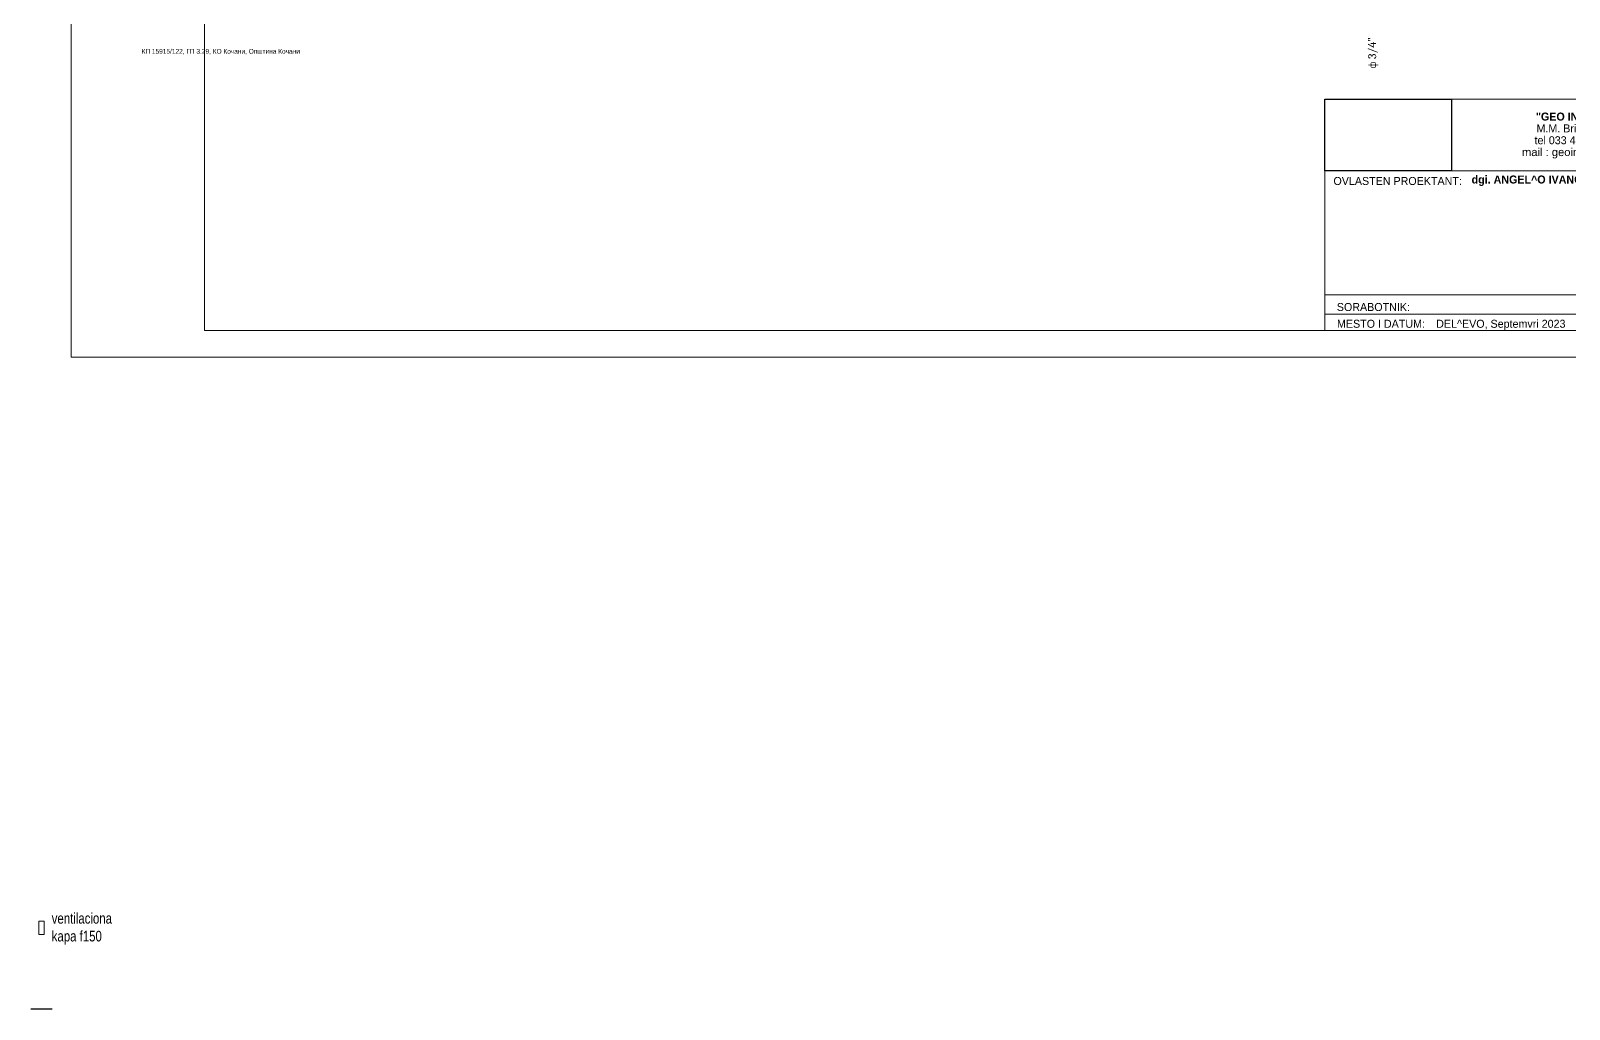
# Model space of a CAD drawing. Extents: x 19704 to 238216, y -31136 to 55916.
# Drawn here: x 194834 to 223676, y -10002 to 8344 of the extents above; entities that cross this region are included whole.
import ezdxf

# ---------------------------------------------------------------- set-up
doc = ezdxf.new("R2010")
doc.units = 0
doc.header["$LTSCALE"] = 5
doc.header["$MEASUREMENT"] = 0
for name, color, linetype, lineweight in [('0.30', 7, 'Continuous', 30), ('2D Drafting - General_Pen_No__6', 5, 'Continuous', 13), ('Lines_Pen_No__1', 7, 'Continuous', 13), ('Pecat_Pen_No__1', 7, 'Continuous', 13), ('Roofs_Pen_No__1', 7, 'Continuous', 13), ('Text blocks_Pen_No__1', 7, 'Continuous', 13)]:
    doc.layers.add(name, color=color, linetype=linetype, lineweight=lineweight)
doc.layers.add('4 _ - Фрагмент - Разрез.2D Elements', color=7, linetype='Continuous')
doc.styles.add('GENERATED_STYLE_4', font='arial.ttf')
doc.styles.add('GENERATED_STYLE_5', font='arialbd.ttf')
doc.styles.add('GENERATED_STYLE_6', font='Cambria Math.ttf')
doc.styles.add('KIRILICA', font='MCSWIS.TTF', dxfattribs={"width": 0.8, "height": 20})
picture_1 = doc.add_image_def('image1.jpg', size_in_pixel=(1216, 687))

# ---------------------------------------------------------------- blocks, each defined once
blk = doc.blocks.new('ANTETKA')
at = {"layer": '4 _ - Фрагмент - Разрез.2D Elements', "linetype": 'Continuous', "lineweight": 35, "insert": (146424, 7950), "char_height": 90, "attachment_point": 4, "style": 'GENERATED_STYLE_4'}
blk.add_mtext('\\A1;\\pxql;{\\fCentury Gothic|b0|i0|c204|p34;\\W0.85;КП 15915\\fCentury Gothic|b0|i0|c0|p34;/122\\fCentury Gothic|b0|i0|c204|p34;, ГП 3.29, КО Кочани, Општина Кочани}', dxfattribs=at)
blk.add_mtext('\\A1;\\pxql;{\\fCentury Gothic|b0|i0|c204|p34;\\W0.85;КП 15915\\fCentury Gothic|b0|i0|c0|p34;/122\\fCentury Gothic|b0|i0|c204|p34;, ГП 3.29, КО Кочани, Општина Кочани}', dxfattribs=at)

msp = doc.modelspace()

# ---------------------------------------------------------------- linework, layer by layer
at = {"layer": '0.30'}
msp.add_line((195234, -10001.9), (194834, -10001.9), dxfattribs=at)
at = {"layer": '2D Drafting - General_Pen_No__6', "flags": 128}
msp.add_lwpolyline([(195086.2, -8601.9), (194986.2, -8601.9), (194986.2, -8351.9), (195086.2, -8351.9), (195086.2, -8601.9)], dxfattribs=at)
at = {"layer": 'Lines_Pen_No__1', "linetype": 'Continuous', "flags": 128}
for points in [[(219093.9, 7059.8), (228104.9, 7059.8)], [(219093.9, 2725.4), (219093.9, 7059.8), (228104.9, 7059.8)], [(219093.9, 5718.3), (228104.9, 5718.3)], [(219093.9, 3389.8), (237093.9, 3389.8)], [(219093.9, 3028.9), (235887.8, 3028.9)], [(219093.9, 2725.4), (237093.9, 2725.4)]]:
    msp.add_lwpolyline(points, dxfattribs=at)
at = {"layer": 'Roofs_Pen_No__1'}
for points in [[(195593.9, 2225.4), (237593.9, 2225.4), (237593.9, 31925.4), (195593.9, 31925.4)], [(198093.9, 2725.4), (237093.9, 2725.4), (237093.9, 31425.4), (198093.9, 31425.4)]]:
    msp.add_lwpolyline(points, close=True, dxfattribs=at)

# ---------------------------------------------------------------- block references
msp.add_blockref('ANTETKA', (50488, 0))

# ---------------------------------------------------------------- texts
at = {"layer": '2D Drafting - General_Pen_No__6', "insert": (195226.7, -8197.7), "char_height": 200, "width": 2045.44, "attachment_point": 1, "style": 'KIRILICA'}
msp.add_mtext('ventilaciona \\Pkapa f150', dxfattribs=at)
at = {"layer": 'Pecat_Pen_No__1', "linetype": 'Continuous', "insert": (224358.5, 6379.4), "char_height": 150, "attachment_point": 5, "line_spacing_factor": 0.887159, "style": 'GENERATED_STYLE_5'}
msp.add_mtext('\\A1;{\\fMAC C Swiss|b1|i0|c0|p34;"GEO ING" DOO. DEL^ EVO}\\P{\\fMAC C Swiss|b0|i0|c0|p34;M.M. Brico b.b 2320 Del~evo \\Ptel 033 411 770 ; 075 354 409 \\P\\fArial|b0|i0|c0|p34;mail : geoing.delcevo@gmail.com}', dxfattribs=at)
at = {"layer": 'Pecat_Pen_No__1', "linetype": 'Continuous', "char_height": 150, "style": 'GENERATED_STYLE_5'}
for s, insert, attachment_point in [('{\\fMAC C Swiss|b0|i0|c0|p34;OVLASTEN PROEKTANT:}', (219255.9, 5602.2), 1), (' {\\fMAC C Swiss|b1|i0|c0|p34;dgi. ANGEL^ O IVANOVSKI}', (221788.1, 5629.8), 1), ('\\pqc;{\\fMAC C Swiss|b0|i0|c0|p0;SORABOTNIK:}', (220004.9, 3239.2), 2), ('\\pqc;{\\fMAC C Swiss|b0|i0|c0|p0;MESTO I DATUM:}', (220146.8, 2925.1), 2), ('{\\fMAC C Swiss|b0|i0|c0|p34;DEL^ EVO, Septemvri 2023}', (221181.7, 2925.1), 1)]:
    msp.add_mtext(s, dxfattribs=dict(at, insert=insert, attachment_point=attachment_point))
at = {"layer": 'Text blocks_Pen_No__1', "linetype": 'Continuous', "insert": (219906.2, 7640.6), "char_height": 150, "attachment_point": 1, "rotation": 90, "style": 'GENERATED_STYLE_6'}
msp.add_mtext('ф 3/4"', dxfattribs=at)

# ---------------------------------------------------------------- pictures from other files: only their frames are drawn
image = msp.add_image(picture_1, insert=(219093.9, 5718.3), size_in_units=(2374.5, 1341.5))
image.dxf.flags = 7

doc.saveas('drawing.dxf')
